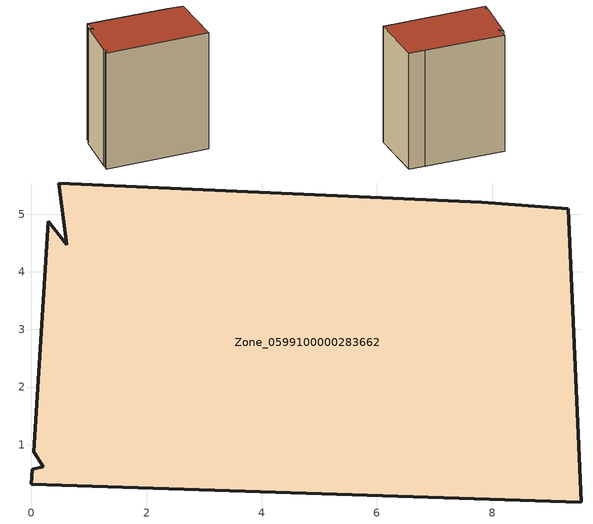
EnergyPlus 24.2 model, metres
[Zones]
Zone_0599100000283662
 floor ground (C_G): 0.02,0.57 0.21,0.62 0.04,0.87 0.3,4.88 0.61,4.47 0.47,5.54 7.82,5.21 9.32,5.1 9.54,0.01 0,0.32 z1.75
 wall outside (C_F): 9.32,5.1 7.82,5.21 0.47,5.54 0.61,4.47 0.3,4.88 0.04,0.87 0.21,0.62 0.02,0.57 0,0.32 9.54,0.01 9.32,5.1 z1.75:13.37
 roof outside (C_R): 0.21,0.62 0.02,0.57 0,0.32 9.54,0.01 9.32,5.1 7.82,5.21 0.47,5.54 0.61,4.47 0.3,4.88 0.04,0.87 z13.37
[BUILDING]
Pand.0599100000283662: North Axis=0; Terrain=City; Loads Convergence Tolerance Value=0.04; Temperature Convergence Tolerance Value=0.4; Solar Distribution=FullExterior; Maximum Number of Warmup Days=25; Minimum Number of Warmup Days=1
[Site:Location]
Rotterdam.The.Hague.AP_ZH_NLD Design_Conditions: Latitude=51.96; Longitude=4.45; Time Zone=1; Elevation=-4.5
[SITE:GROUNDTEMPERATURE:BUILDINGSURFACE]
18, 18, 18, 18, 18, 18, 18, 18, 18, 18, 18, 18
[MATERIAL] Thermal Absorptance=0.9; Solar Absorptance=0.7; Visible Absorptance=0.7
Name | Roughness | Thickness | Conductivity | Density | Specific Heat
G.TI.1946 | MediumSmooth | 0.15 | 1 | 540 | 1210
F.TI.1946 | Rough | 0.3 | 0.857143 | 1920 | 840
R.TI.1946 | MediumRough | 0.2 | 0.1 | 1500 | 1000
[CONSTRUCTION]
C_G: G.TI.1946
C_F: F.TI.1946
C_R: R.TI.1946
[ZONE]
Zone_0599100000283662: Type=1; Multiplier=1; Ceiling Height=Autocalculate; Volume=Autocalculate; Floor Area=autocalculate; Part of Total Floor Area=Yes
[ZONEINFILTRATION:DESIGNFLOWRATE]
Infil_Zone_0599100000283662: Zone or ZoneList or Space or SpaceList=Zone_0599100000283662; Schedule=AlwaysOn; Design Flow Rate Calculation Method=Flow/Area; Flow Rate per Floor Area=0.003; Constant Term Coefficient=1; Temperature Term Coefficient=0; Velocity Term Coefficient=0; Velocity Squared Term Coefficient=0
[HVACTEMPLATE:ZONE:IDEALLOADSAIRSYSTEM]
Zone_0599100000283662: Maximum Heating Supply Air Temperature=50; Minimum Cooling Supply Air Temperature=13; Maximum Heating Supply Air Humidity Ratio=0.0156; Minimum Cooling Supply Air Humidity Ratio=0.0077; Heating Limit=NoLimit; Cooling Limit=NoLimit; Dehumidification Control Type=ConstantSensibleHeatRatio; Cooling Sensible Heat Ratio=0.7; Dehumidification Setpoint=60; Humidification Control Type=None; Humidification Setpoint=30; Outdoor Air Method=None; Outdoor Air Flow Rate per Person=0.00944; Outdoor Air Flow Rate per Zone Floor Area=0; Outdoor Air Flow Rate per Zone=0; Demand Controlled Ventilation Type=None; Outdoor Air Economizer Type=NoEconomizer; Heat Recovery Type=None; Sensible Heat Recovery Effectiveness=0.7; Latent Heat Recovery Effectiveness=0.65
[ZONECONTROL:THERMOSTAT]
ThermostatControl_Zone_0599100000283662: Zone or ZoneList=Zone_0599100000283662; Control Type Schedule=DualSetpointControlType; Control 1=Thermostat_Zone_0599100000283662; Temperature Difference Between Cutout And Setpoint=0
[THERMOSTATSETPOINT:DUALSETPOINT]
Thermostat_Zone_0599100000283662: Heating Setpoint Temperature Schedule=HeatingSetpoint_Zone_0599100000283662; Cooling Setpoint Temperature Schedule=CoolingSetpoint_Zone_0599100000283662
[SCHEDULE:COMPACT]
HeatingSetpoint_Zone_0599100000283662: Through: 12/31, For: AllDays, Until: 24:00, 21
CoolingSetpoint_Zone_0599100000283662: Through: 12/31, For: AllDays, Until: 24:00, 24
DualSetpointControlType: Through: 12/31, For: AllDays, Until: 24:00, 4
AlwaysOn: Through: 12/31, For: AllDays, Until: 24:00, 1
